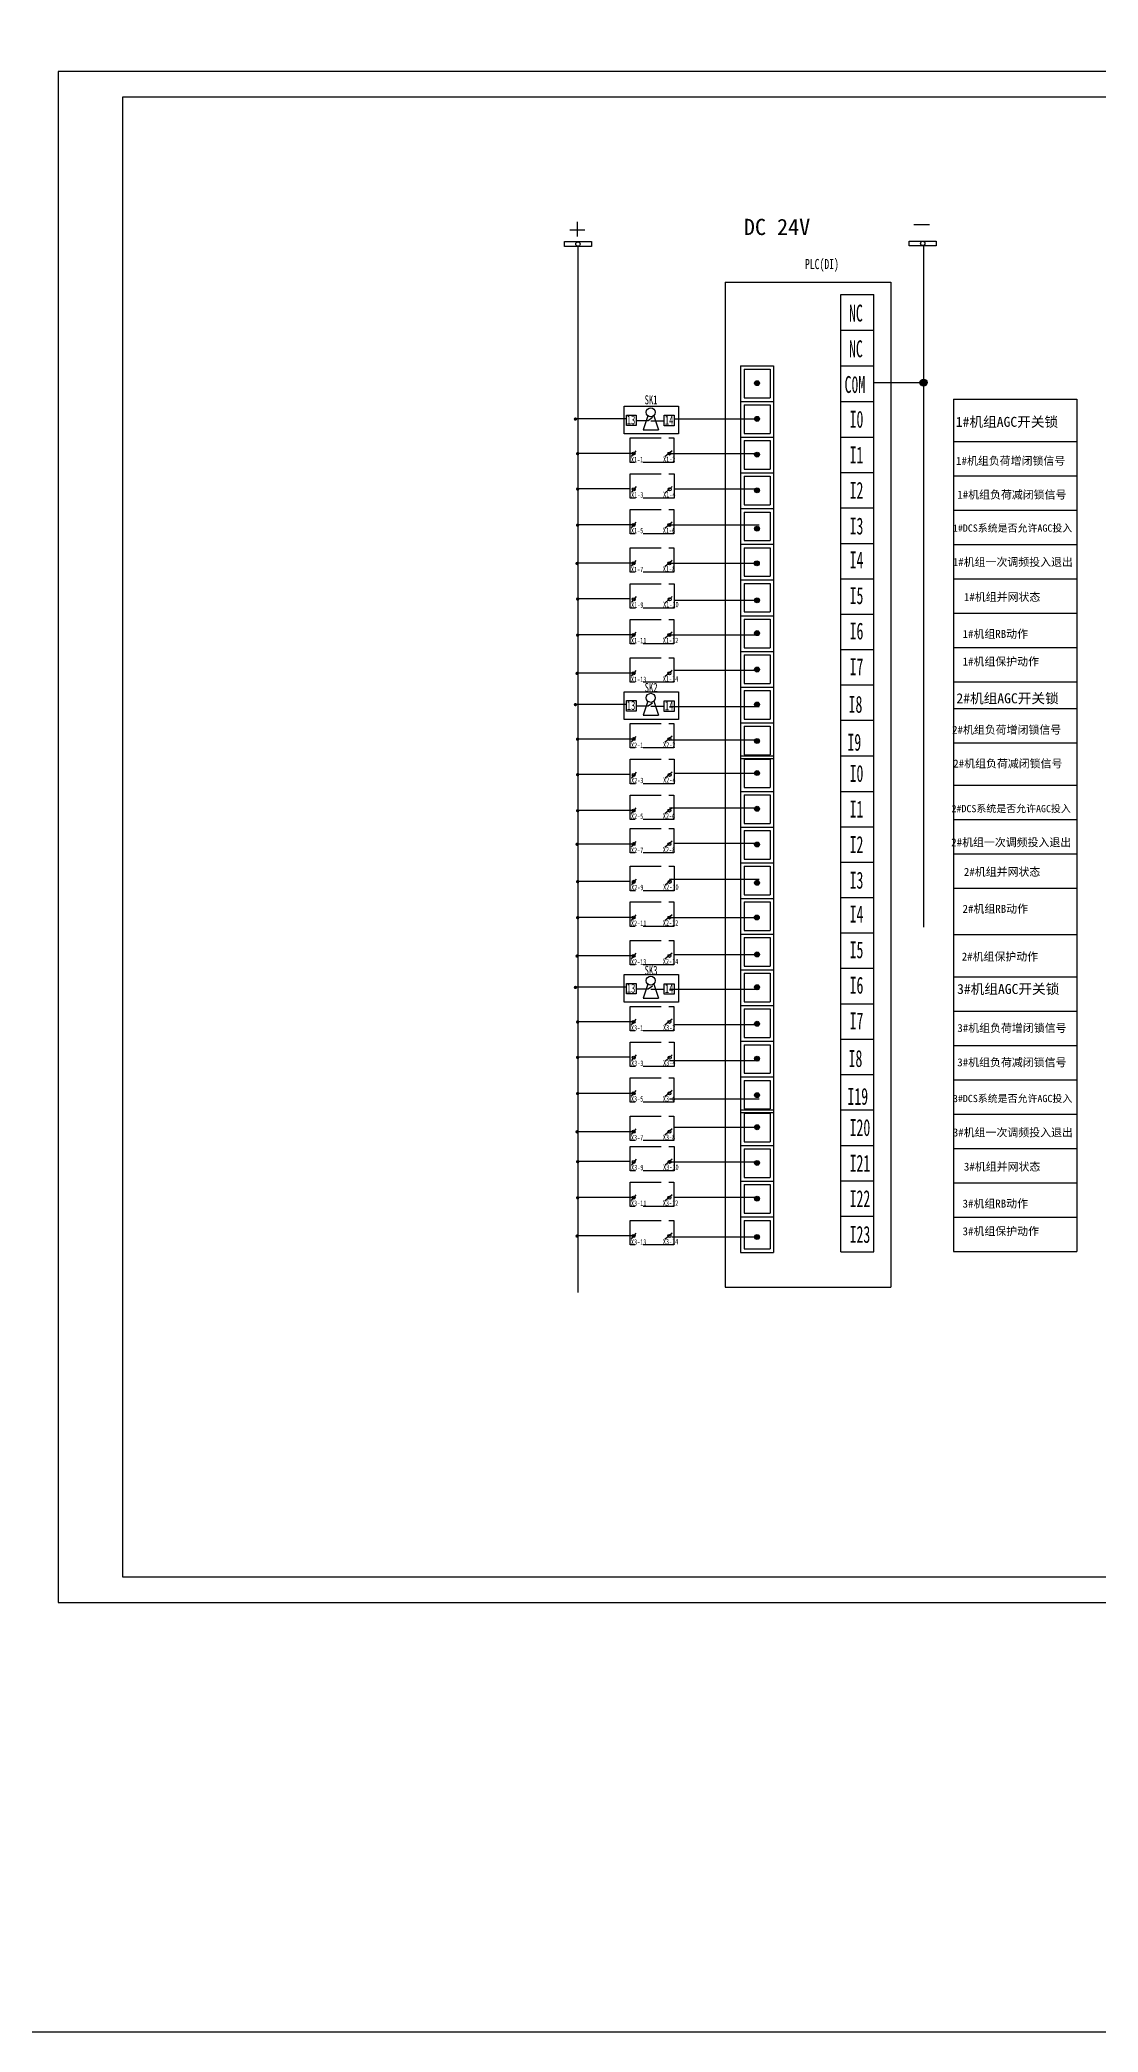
# Model space of a CAD drawing. Header units: millimetres. Extents: x -2527 to 7788, y -1442 to 1215.
# Drawn here: x 6003 to 6413, y -11 to 762 of the extents above; entities that cross this region are included whole.
import ezdxf

# ---------------------------------------------------------------- set-up
doc = ezdxf.new("R2010")
doc.units = ezdxf.units.MM
doc.header["$MEASUREMENT"] = 0
doc.linetypes.add('ACAD_ISO02W100', pattern=[15, 12, -3])
doc.styles.get("Standard").update_dxf_attribs({"font": '', "width": 0.7, "height": 6})
doc.styles.get('Standard').set_extended_font_data('SimSun')

msp = doc.modelspace()

# ---------------------------------------------------------------- hatches: boundary and pattern name
for points in [[(6282.03, 628.34, 1), (6280.13, 628.34, 1)], [(6347.02, 628.56, 1), (6344.31, 628.56, 1)], [(6209.96, 614.42, 1), (6211.3, 614.42, 1)], [(6282.03, 614.49, 1), (6280.13, 614.49, 1)], [(6210.8, 601.01, 1), (6212.15, 601.01, 1)], [(6282.03, 600.64, 1), (6280.13, 600.64, 1)], [(6210.81, 587.26, 1), (6212.16, 587.26, 1)], [(6282.03, 586.79, 1), (6280.13, 586.79, 1)], [(6210.81, 573.26, 1), (6212.16, 573.26, 1)], [(6282.03, 571.9, 1), (6280.13, 571.9, 1)], [(6210.6, 558.4, 1), (6211.95, 558.4, 1)], [(6281.94, 558.44, 1), (6280.04, 558.44, 1)], [(6210.81, 544.59, 1), (6212.16, 544.59, 1)], [(6282.03, 544.12, 1), (6280.13, 544.12, 1)], [(6210.81, 530.59, 1), (6212.16, 530.59, 1)], [(6282.03, 531.39, 1), (6280.13, 531.39, 1)], [(6282.03, 517.23, 1), (6280.13, 517.23, 1)], [(6282.03, 517.23, 1), (6280.13, 517.23, 1)], [(6282.03, 517.23, 1), (6280.13, 517.23, 1)], [(6210.6, 515.73, 1), (6211.95, 515.73, 1)], [(6209.96, 503.63, 1), (6211.3, 503.63, 1)], [(6282.03, 503.69, 1), (6280.13, 503.69, 1)], [(6210.8, 490.21, 1), (6212.15, 490.21, 1)], [(6282.03, 489.53, 1), (6280.13, 489.53, 1)], [(6282.03, 489.53, 1), (6280.13, 489.53, 1)], [(6282.03, 489.53, 1), (6280.13, 489.53, 1)], [(6210.81, 476.46, 1), (6212.16, 476.46, 1)], [(6282.03, 477.08, 1), (6280.13, 477.08, 1)], [(6282.03, 463.23, 1), (6280.13, 463.23, 1)], [(6210.81, 462.46, 1), (6212.16, 462.46, 1)], [(6210.6, 449.45, 1), (6211.95, 449.45, 1)], [(6282.03, 449.38, 1), (6280.13, 449.38, 1)], [(6210.81, 434.95, 1), (6212.16, 434.95, 1)], [(6282.03, 434.49, 1), (6280.13, 434.49, 1)], [(6210.81, 420.96, 1), (6212.16, 420.96, 1)], [(6281.94, 421.03, 1), (6280.04, 421.03, 1)], [(6210.6, 406.1, 1), (6211.95, 406.1, 1)], [(6282.03, 406.71, 1), (6280.13, 406.71, 1)], [(6209.96, 393.91, 1), (6211.3, 393.91, 1)], [(6282.03, 393.98, 1), (6280.13, 393.98, 1)], [(6210.8, 380.5, 1), (6212.15, 380.5, 1)], [(6282.03, 379.82, 1), (6280.13, 379.82, 1)], [(6282.03, 379.82, 1), (6280.13, 379.82, 1)], [(6282.03, 379.82, 1), (6280.13, 379.82, 1)], [(6210.81, 366.75, 1), (6212.16, 366.75, 1)], [(6282.03, 366.28, 1), (6280.13, 366.28, 1)], [(6210.81, 352.75, 1), (6212.16, 352.75, 1)], [(6282.03, 352.12, 1), (6280.13, 352.12, 1)], [(6282.03, 352.12, 1), (6280.13, 352.12, 1)], [(6282.03, 352.12, 1), (6280.13, 352.12, 1)], [(6282.03, 339.67, 1), (6280.13, 339.67, 1)], [(6210.6, 337.89, 1), (6211.95, 337.89, 1)], [(6210.81, 326.29, 1), (6212.16, 326.29, 1)], [(6282.03, 325.82, 1), (6280.13, 325.82, 1)], [(6210.81, 312.29, 1), (6212.16, 312.29, 1)], [(6282.03, 311.97, 1), (6280.13, 311.97, 1)], [(6210.6, 297.43, 1), (6211.95, 297.43, 1)], [(6282.03, 297.08, 1), (6280.13, 297.08, 1)]]:
    msp.add_hatch(color=256).paths.add_polyline_path(points)

# ---------------------------------------------------------------- linework, layer by layer
for p, q in [((6211.35, 690.92), (6211.35, 685.24)), ((6341.88, 689.93), (6348.01, 689.93)), ((6208.52, 687.9), (6214.3, 687.9)), ((6211.61, 681.36), (6211.61, 275.56)), ((6345.66, 681.58), (6345.66, 417.35)), ((6268.74, 667.6), (6332.93, 667.6)), ((6268.74, 667.6), (6268.74, 277.64)), ((6332.93, 667.6), (6332.93, 277.64)), ((6313.63, 291.38), (6313.63, 662.79)), ((6313.63, 662.79), (6326.33, 662.79)), ((6326.33, 291.38), (6326.33, 662.79)), ((6313.63, 648.94), (6326.33, 648.94)), ((6313.63, 648.94), (6326.33, 648.94)), ((6313.63, 648.94), (6326.33, 648.94)), ((6274.7, 635.09), (6287.4, 635.09)), ((6274.7, 635.09), (6274.7, 621.24)), ((6287.4, 635.09), (6287.4, 621.24)), ((6313.63, 635.09), (6326.33, 635.09)), ((6313.63, 635.09), (6326.33, 635.09)), ((6313.63, 635.09), (6326.33, 635.09)), ((6276.02, 633.76), (6286.18, 633.76)), ((6276.02, 633.76), (6276.02, 622.68)), ((6286.18, 633.76), (6286.18, 622.68)), ((6326.33, 628.56), (6345.66, 628.56)), ((6274.7, 621.24), (6287.4, 621.24)), ((6274.7, 621.24), (6274.7, 607.39)), ((6274.7, 621.24), (6287.4, 621.24)), ((6274.7, 621.24), (6287.4, 621.24)), ((6276.02, 622.68), (6286.18, 622.68)), ((6276.02, 619.91), (6286.18, 619.91)), ((6276.02, 619.91), (6276.02, 608.83)), ((6286.18, 619.91), (6286.18, 608.83)), ((6287.4, 621.24), (6287.4, 607.39)), ((6313.63, 621.24), (6326.33, 621.24)), ((6313.63, 621.24), (6326.33, 621.24)), ((6357.31, 622.18), (6357.31, 291.41)), ((6405.05, 622.18), (6405.05, 291.41)), ((6230.4, 614.49), (6210.65, 614.49)), ((6234.24, 613.93), (6238.84, 613.93)), ((6238.73, 615.73), (6236.9, 610.29)), ((6239.87, 613.79), (6245.06, 613.79)), ((6240.99, 615.73), (6242.82, 610.29)), ((6248.89, 614.49), (6281.08, 614.49)), ((6236.9, 610.29), (6242.82, 610.29)), ((6274.7, 607.39), (6287.4, 607.39)), ((6274.7, 607.39), (6287.4, 607.39)), ((6274.7, 607.39), (6274.7, 593.54)), ((6276.02, 608.83), (6286.18, 608.83)), ((6276.02, 606.06), (6286.18, 606.06)), ((6276.02, 606.06), (6276.02, 594.98)), ((6286.18, 606.06), (6286.18, 594.98)), ((6287.4, 607.39), (6287.4, 593.54)), ((6313.63, 607.39), (6326.33, 607.39)), ((6233.19, 601.05), (6211.51, 601.05)), ((6234.1, 602.13), (6232.29, 599.96)), ((6248.14, 602.16), (6245.31, 599.73)), ((6247.1, 601.05), (6281.94, 601.05)), ((6234.16, 588.26), (6232.36, 586.09)), ((6248.21, 588.29), (6245.38, 585.86)), ((6274.7, 593.54), (6287.4, 593.54)), ((6274.7, 593.54), (6287.4, 593.54)), ((6274.7, 593.54), (6274.7, 579.69)), ((6276.02, 594.98), (6286.18, 594.98)), ((6276.02, 592.21), (6286.18, 592.21)), ((6276.02, 592.21), (6276.02, 581.13)), ((6286.18, 592.21), (6286.18, 581.13)), ((6287.4, 593.54), (6287.4, 579.69)), ((6313.63, 593.66), (6326.33, 593.66)), ((6231.91, 587.33), (6211.51, 587.33)), ((6281.94, 587.18), (6248.92, 587.18)), ((6276.02, 581.13), (6286.18, 581.13)), ((6313.63, 579.93), (6326.33, 579.93)), ((6233.19, 573.33), (6211.51, 573.33)), ((6234.1, 574.41), (6232.29, 572.24)), ((6248.14, 574.44), (6245.31, 572.01)), ((6247.1, 573.33), (6281.94, 573.33)), ((6274.7, 579.69), (6287.4, 579.69)), ((6274.7, 579.69), (6287.4, 579.69)), ((6274.7, 579.69), (6274.7, 565.84)), ((6276.02, 578.36), (6276.02, 567.28)), ((6276.02, 578.36), (6286.18, 578.36)), ((6286.18, 578.36), (6286.18, 567.28)), ((6287.4, 579.69), (6287.4, 565.84)), ((6274.7, 565.84), (6274.7, 551.99)), ((6274.7, 565.84), (6287.4, 565.84)), ((6274.7, 565.84), (6287.4, 565.84)), ((6276.02, 567.28), (6286.18, 567.28)), ((6276.02, 564.51), (6276.02, 553.43)), ((6276.02, 564.51), (6286.18, 564.51)), ((6286.18, 564.51), (6286.18, 553.43)), ((6287.4, 565.84), (6287.4, 551.99)), ((6313.63, 566.2), (6326.33, 566.2)), ((6233.19, 558.46), (6211.51, 558.46)), ((6234.1, 559.53), (6232.29, 557.37)), ((6248.14, 559.57), (6245.31, 557.14)), ((6247.1, 558.46), (6281.94, 558.46)), ((6274.7, 551.99), (6287.4, 551.99)), ((6274.7, 551.99), (6287.4, 551.99)), ((6274.7, 551.99), (6274.7, 538.14)), ((6276.02, 553.43), (6286.18, 553.43)), ((6276.02, 550.66), (6286.18, 550.66)), ((6276.02, 550.66), (6276.02, 539.58)), ((6286.18, 550.66), (6286.18, 539.58)), ((6287.4, 551.99), (6287.4, 538.14)), ((6313.63, 552.47), (6326.33, 552.47)), ((6231.91, 544.66), (6211.51, 544.66)), ((6234.16, 545.58), (6232.36, 543.42)), ((6248.21, 545.62), (6245.38, 543.19)), ((6248.89, 544.12), (6281.08, 544.12)), ((6274.7, 538.14), (6287.4, 538.14)), ((6274.7, 538.14), (6287.4, 538.14)), ((6274.7, 538.14), (6274.7, 524.29)), ((6276.02, 539.58), (6286.18, 539.58)), ((6276.02, 536.81), (6286.18, 536.81)), ((6276.02, 536.81), (6276.02, 525.73)), ((6286.18, 536.81), (6286.18, 525.73)), ((6287.4, 538.14), (6287.4, 524.29)), ((6313.63, 538.74), (6326.33, 538.74)), ((6313.63, 538.74), (6326.33, 538.74)), ((6233.19, 530.66), (6211.51, 530.66)), ((6234.1, 531.73), (6232.29, 529.57)), ((6248.14, 531.77), (6245.31, 529.34)), ((6247.1, 530.68), (6281.94, 530.68)), ((6276.02, 525.73), (6286.18, 525.73)), ((6274.7, 524.29), (6287.4, 524.29)), ((6274.7, 524.29), (6287.4, 524.29)), ((6274.7, 524.29), (6274.7, 510.44)), ((6276.02, 522.96), (6286.18, 522.96)), ((6276.02, 522.96), (6276.02, 511.88)), ((6286.18, 522.96), (6286.18, 511.88)), ((6287.4, 524.29), (6287.4, 510.44)), ((6313.63, 525.01), (6326.33, 525.01)), ((6233.19, 515.79), (6211.51, 515.79)), ((6234.1, 516.86), (6232.29, 514.7)), ((6248.14, 516.89), (6245.31, 514.47)), ((6281.94, 516.81), (6248.92, 516.81)), ((6274.7, 510.44), (6287.4, 510.44)), ((6274.7, 510.44), (6287.4, 510.44)), ((6274.7, 510.44), (6287.4, 510.44)), ((6274.7, 510.44), (6287.4, 510.44)), ((6274.7, 510.44), (6274.7, 496.59)), ((6276.02, 511.88), (6286.18, 511.88)), ((6287.4, 510.44), (6287.4, 496.59)), ((6313.63, 511.28), (6326.33, 511.28)), ((6230.4, 503.69), (6210.65, 503.69)), ((6234.24, 503.13), (6238.84, 503.13)), ((6238.73, 504.93), (6236.9, 499.49)), ((6239.87, 502.99), (6245.06, 502.99)), ((6240.99, 504.93), (6242.82, 499.49)), ((6247.1, 502.96), (6281.94, 502.96)), ((6276.02, 509.11), (6286.18, 509.11)), ((6276.02, 509.11), (6276.02, 498.03)), ((6286.18, 509.11), (6286.18, 498.03)), ((6236.9, 499.49), (6242.82, 499.49)), ((6274.7, 496.59), (6287.4, 496.59)), ((6274.7, 496.59), (6287.4, 496.59)), ((6274.7, 496.59), (6274.7, 482.74)), ((6276.02, 498.03), (6286.18, 498.03)), ((6276.02, 495.26), (6286.18, 495.26)), ((6276.02, 495.26), (6276.02, 484.18)), ((6286.18, 495.26), (6286.18, 484.18)), ((6287.4, 496.59), (6287.4, 482.74)), ((6313.63, 497.55), (6326.33, 497.55)), ((6357.31, 502.19), (6405.05, 502.19)), ((6233.19, 490.26), (6211.51, 490.26)), ((6234.1, 491.33), (6232.29, 489.16)), ((6248.14, 491.36), (6245.31, 488.94)), ((6247.1, 489.94), (6281.94, 489.94)), ((6357.31, 488.86), (6405.05, 488.86)), ((6274.7, 483.83), (6287.4, 483.83)), ((6274.7, 483.83), (6274.7, 469.98)), ((6274.7, 483.83), (6287.4, 483.83)), ((6274.7, 483.83), (6287.4, 483.83)), ((6274.7, 482.74), (6287.4, 482.74)), ((6274.7, 482.74), (6287.4, 482.74)), ((6276.02, 484.18), (6286.18, 484.18)), ((6276.02, 482.5), (6286.18, 482.5)), ((6276.02, 482.5), (6276.02, 471.42)), ((6286.18, 482.5), (6286.18, 471.42)), ((6287.4, 483.83), (6287.4, 469.98)), ((6313.63, 483.83), (6326.33, 483.83)), ((6313.63, 483.83), (6326.33, 483.83)), ((6313.63, 483.83), (6326.33, 483.83)), ((6231.91, 476.53), (6211.51, 476.53)), ((6234.16, 477.46), (6232.36, 475.29)), ((6248.21, 477.49), (6245.38, 475.06)), ((6248.89, 477.08), (6281.08, 477.08)), ((6274.7, 469.98), (6287.4, 469.98)), ((6274.7, 469.98), (6287.4, 469.98)), ((6274.7, 469.98), (6274.7, 456.13)), ((6276.02, 471.42), (6286.18, 471.42)), ((6276.02, 468.65), (6286.18, 468.65)), ((6276.02, 468.65), (6276.02, 457.57)), ((6286.18, 468.65), (6286.18, 457.57)), ((6287.4, 469.98), (6287.4, 456.13)), ((6313.63, 469.98), (6326.33, 469.98)), ((6233.19, 462.53), (6211.51, 462.53)), ((6234.1, 463.61), (6232.29, 461.44)), ((6248.14, 463.64), (6245.31, 461.21)), ((6247.1, 463.64), (6281.94, 463.64)), ((6274.7, 456.13), (6287.4, 456.13)), ((6274.7, 456.13), (6287.4, 456.13)), ((6274.7, 456.13), (6274.7, 442.28)), ((6276.02, 457.57), (6286.18, 457.57)), ((6287.4, 456.13), (6287.4, 442.28)), ((6313.63, 456.25), (6326.33, 456.25)), ((6233.19, 449.51), (6211.51, 449.51)), ((6234.1, 450.58), (6232.29, 448.42)), ((6248.14, 450.61), (6245.31, 448.19)), ((6281.94, 449.77), (6248.92, 449.77)), ((6276.02, 454.8), (6286.18, 454.8)), ((6276.02, 454.8), (6276.02, 443.72)), ((6286.18, 454.8), (6286.18, 443.72)), ((6274.7, 442.28), (6287.4, 442.28)), ((6274.7, 442.28), (6287.4, 442.28)), ((6274.7, 442.28), (6274.7, 428.43)), ((6276.02, 443.72), (6286.18, 443.72)), ((6276.02, 440.95), (6276.02, 429.87)), ((6276.02, 440.95), (6286.18, 440.95)), ((6286.18, 440.95), (6286.18, 429.87)), ((6287.4, 442.28), (6287.4, 428.43)), ((6313.63, 442.52), (6326.33, 442.52)), ((6231.91, 435.03), (6211.51, 435.03)), ((6234.16, 435.95), (6232.36, 433.79)), ((6248.21, 435.98), (6245.38, 433.56)), ((6247.1, 435.92), (6281.94, 435.92)), ((6274.7, 428.43), (6274.7, 414.58)), ((6274.7, 428.43), (6287.4, 428.43)), ((6274.7, 428.43), (6287.4, 428.43)), ((6276.02, 429.87), (6286.18, 429.87)), ((6276.02, 427.1), (6276.02, 416.02)), ((6276.02, 427.1), (6286.18, 427.1)), ((6286.18, 427.1), (6286.18, 416.02)), ((6287.4, 428.43), (6287.4, 414.58)), ((6313.63, 428.79), (6326.33, 428.79)), ((6233.19, 421.03), (6211.51, 421.03)), ((6234.1, 422.1), (6232.29, 419.94)), ((6248.14, 422.13), (6245.31, 419.71)), ((6247.1, 421.05), (6281.94, 421.05)), ((6274.7, 414.58), (6287.4, 414.58)), ((6274.7, 414.58), (6287.4, 414.58)), ((6274.7, 414.58), (6274.7, 400.73)), ((6276.02, 416.02), (6286.18, 416.02)), ((6276.02, 413.25), (6286.18, 413.25)), ((6276.02, 413.25), (6276.02, 402.17)), ((6286.18, 413.25), (6286.18, 402.17)), ((6287.4, 414.58), (6287.4, 400.73)), ((6313.63, 415.06), (6326.33, 415.06)), ((6233.19, 406.16), (6211.51, 406.16)), ((6234.1, 407.23), (6232.29, 405.07)), ((6248.14, 407.26), (6245.31, 404.84)), ((6248.89, 406.71), (6281.08, 406.71)), ((6276.02, 402.17), (6286.18, 402.17)), ((6238.73, 395.22), (6236.9, 389.78)), ((6240.99, 395.22), (6242.82, 389.78)), ((6274.7, 400.73), (6287.4, 400.73)), ((6274.7, 400.73), (6287.4, 400.73)), ((6274.7, 400.73), (6274.7, 386.88)), ((6276.02, 399.4), (6286.18, 399.4)), ((6276.02, 399.4), (6276.02, 388.32)), ((6286.18, 399.4), (6286.18, 388.32)), ((6287.4, 400.73), (6287.4, 386.88)), ((6313.63, 401.33), (6326.33, 401.33)), ((6313.63, 401.33), (6326.33, 401.33)), ((6230.4, 393.98), (6210.65, 393.98)), ((6234.24, 393.42), (6238.84, 393.42)), ((6236.9, 389.78), (6242.82, 389.78)), ((6239.87, 393.28), (6245.06, 393.28)), ((6247.1, 393.27), (6281.94, 393.27)), ((6274.7, 386.88), (6287.4, 386.88)), ((6274.7, 386.88), (6287.4, 386.88)), ((6274.7, 386.88), (6274.7, 373.03)), ((6276.02, 388.32), (6286.18, 388.32)), ((6287.4, 386.88), (6287.4, 373.03)), ((6313.63, 387.6), (6326.33, 387.6)), ((6233.19, 380.54), (6211.51, 380.54)), ((6234.1, 381.62), (6232.29, 379.45)), ((6248.14, 381.65), (6245.31, 379.22)), ((6281.94, 379.4), (6248.92, 379.4)), ((6276.02, 385.55), (6286.18, 385.55)), ((6276.02, 385.55), (6276.02, 374.47)), ((6286.18, 385.55), (6286.18, 374.47)), ((6274.7, 373.03), (6287.4, 373.03)), ((6274.7, 373.03), (6287.4, 373.03)), ((6274.7, 373.03), (6287.4, 373.03)), ((6274.7, 373.03), (6287.4, 373.03)), ((6274.7, 373.03), (6274.7, 359.18)), ((6276.02, 374.47), (6286.18, 374.47)), ((6276.02, 371.7), (6286.18, 371.7)), ((6276.02, 371.7), (6276.02, 360.62)), ((6286.18, 371.7), (6286.18, 360.62)), ((6287.4, 373.03), (6287.4, 359.18)), ((6313.63, 373.87), (6326.33, 373.87)), ((6231.91, 366.82), (6211.51, 366.82)), ((6234.16, 367.75), (6232.36, 365.58)), ((6248.21, 367.78), (6245.38, 365.35)), ((6247.1, 365.55), (6281.94, 365.55)), ((6274.7, 359.18), (6287.4, 359.18)), ((6274.7, 359.18), (6287.4, 359.18)), ((6274.7, 359.18), (6274.7, 345.33)), ((6276.02, 360.62), (6286.18, 360.62)), ((6276.02, 357.85), (6286.18, 357.85)), ((6276.02, 357.85), (6276.02, 346.77)), ((6286.18, 357.85), (6286.18, 346.77)), ((6287.4, 359.18), (6287.4, 345.33)), ((6313.63, 360.14), (6326.33, 360.14)), ((6233.19, 352.82), (6211.51, 352.82)), ((6234.1, 353.9), (6232.29, 351.73)), ((6248.14, 353.93), (6245.31, 351.5)), ((6247.1, 350.68), (6281.94, 350.68)), ((6274.7, 346.41), (6287.4, 346.41)), ((6274.7, 346.41), (6274.7, 332.57)), ((6274.7, 346.41), (6287.4, 346.41)), ((6274.7, 346.41), (6287.4, 346.41)), ((6274.7, 345.33), (6287.4, 345.33)), ((6274.7, 345.33), (6287.4, 345.33)), ((6276.02, 346.77), (6286.18, 346.77)), ((6276.02, 345.09), (6286.18, 345.09)), ((6276.02, 345.09), (6276.02, 334.01)), ((6286.18, 345.09), (6286.18, 334.01)), ((6287.4, 346.41), (6287.4, 332.57)), ((6313.63, 346.41), (6326.33, 346.41)), ((6313.63, 346.41), (6326.33, 346.41)), ((6313.63, 346.41), (6326.33, 346.41)), ((6233.19, 337.95), (6211.51, 337.95)), ((6234.1, 339.02), (6232.29, 336.86)), ((6248.14, 339.06), (6245.31, 336.63)), ((6248.89, 339.67), (6281.08, 339.67)), ((6274.7, 332.57), (6287.4, 332.57)), ((6274.7, 332.57), (6287.4, 332.57)), ((6274.7, 332.57), (6274.7, 318.72)), ((6276.02, 334.01), (6286.18, 334.01)), ((6287.4, 332.57), (6287.4, 318.72)), ((6313.63, 332.57), (6326.33, 332.57)), ((6231.91, 326.36), (6211.51, 326.36)), ((6234.16, 327.29), (6232.36, 325.12)), ((6248.21, 327.32), (6245.38, 324.89)), ((6247.1, 326.23), (6281.94, 326.23)), ((6276.02, 331.24), (6286.18, 331.24)), ((6276.02, 331.24), (6276.02, 320.16)), ((6286.18, 331.24), (6286.18, 320.16)), ((6274.7, 318.72), (6287.4, 318.72)), ((6274.7, 318.72), (6287.4, 318.72)), ((6274.7, 318.72), (6274.7, 304.87)), ((6276.02, 320.16), (6286.18, 320.16)), ((6276.02, 317.39), (6286.18, 317.39)), ((6276.02, 317.39), (6276.02, 306.31)), ((6286.18, 317.39), (6286.18, 306.31)), ((6287.4, 318.72), (6287.4, 304.87)), ((6313.63, 318.84), (6326.33, 318.84)), ((6233.19, 312.36), (6211.51, 312.36)), ((6234.1, 313.44), (6232.29, 311.27)), ((6248.14, 313.47), (6245.31, 311.04)), ((6281.94, 312.36), (6248.92, 312.36)), ((6274.7, 304.87), (6287.4, 304.87)), ((6274.7, 304.87), (6287.4, 304.87)), ((6274.7, 304.87), (6274.7, 291.02)), ((6276.02, 306.31), (6286.18, 306.31)), ((6276.02, 303.54), (6276.02, 292.46)), ((6276.02, 303.54), (6286.18, 303.54)), ((6286.18, 303.54), (6286.18, 292.46)), ((6287.4, 304.87), (6287.4, 291.02)), ((6313.63, 305.11), (6326.33, 305.11)), ((6233.19, 297.49), (6211.51, 297.49)), ((6234.1, 298.56), (6232.29, 296.4)), ((6248.14, 298.59), (6245.31, 296.17)), ((6281.08, 297.08), (6248.06, 297.08)), ((6274.7, 291.02), (6287.4, 291.02)), ((6274.7, 291.02), (6287.4, 291.02)), ((6276.02, 292.46), (6286.18, 292.46)), ((6313.63, 291.38), (6326.33, 291.38)), ((6268.74, 277.64), (6332.93, 277.64))]:
    msp.add_line(p, q)
at = {"color": 0}
for p, q in [((6357.31, 622.18), (6405.05, 622.18)), ((6357.31, 605.76), (6405.05, 605.76)), ((6357.31, 592.43), (6405.05, 592.43)), ((6357.31, 579.09), (6405.05, 579.09)), ((6357.31, 565.76), (6405.05, 565.76)), ((6357.31, 552.43), (6405.05, 552.43)), ((6357.31, 539.1), (6405.05, 539.1)), ((6357.31, 525.77), (6405.05, 525.77)), ((6357.31, 512.43), (6405.05, 512.43)), ((6357.31, 472.44), (6405.05, 472.44)), ((6357.31, 459.11), (6405.05, 459.11)), ((6357.31, 445.77), (6405.05, 445.77)), ((6357.31, 432.44), (6405.05, 432.44)), ((6357.31, 414.48), (6405.05, 414.48)), ((6357.31, 398.06), (6405.05, 398.06)), ((6357.31, 384.73), (6405.05, 384.73)), ((6357.31, 371.4), (6405.05, 371.4)), ((6357.31, 358.07), (6405.05, 358.07)), ((6357.31, 344.74), (6405.05, 344.74)), ((6357.31, 331.41), (6405.05, 331.41)), ((6357.31, 318.07), (6405.05, 318.07)), ((6357.31, 304.74), (6405.05, 304.74)), ((6357.31, 291.41), (6405.05, 291.41))]:
    msp.add_line(p, q, dxfattribs=at)
at = {"lineweight": -3, "ltscale": 1000}
for p, q in [((6238.84, 613.93), (6240.54, 615.1)), ((6238.84, 503.13), (6240.54, 504.3)), ((6238.84, 393.42), (6240.54, 394.59))]:
    msp.add_line(p, q, dxfattribs=at)
at = {"color": 1, "lineweight": -3, "ltscale": 1000}
msp.add_lwpolyline([(-1782.65, 1215.38), (7788.08, 1215.38), (7788.08, -11.42), (-1782.65, -11.42)], close=True, dxfattribs=at)
for points in [[(6010, 155.29), (6850, 155.29), (6850, 749.29), (6010, 749.29)], [(6035, 165.29), (6840, 165.29), (6840, 739.29), (6035, 739.29)], [(6206.37, 683.3), (6216.82, 683.3), (6216.82, 681.36), (6206.37, 681.36)], [(6340.11, 683.51), (6350.55, 683.51), (6350.55, 681.58), (6340.11, 681.58)]]:
    msp.add_lwpolyline(points, close=True)
at = {"lineweight": -3, "ltscale": 1000}
for points in [[(6229.52, 619.43), (6250.59, 619.43), (6250.59, 608.68), (6229.52, 608.68)], [(6230.4, 615.99), (6234.24, 615.99), (6234.24, 611.94), (6230.4, 611.94)], [(6245.06, 615.88), (6248.89, 615.88), (6248.89, 611.83), (6245.06, 611.83)], [(6229.52, 508.63), (6250.59, 508.63), (6250.59, 497.88), (6229.52, 497.88)], [(6230.4, 505.19), (6234.24, 505.19), (6234.24, 501.14), (6230.4, 501.14)], [(6245.06, 505.08), (6248.89, 505.08), (6248.89, 501.03), (6245.06, 501.03)], [(6229.52, 398.92), (6250.59, 398.92), (6250.59, 388.17), (6229.52, 388.17)], [(6230.4, 395.48), (6234.24, 395.48), (6234.24, 391.43), (6230.4, 391.43)], [(6245.06, 395.37), (6248.89, 395.37), (6248.89, 391.32), (6245.06, 391.32)]]:
    msp.add_lwpolyline(points, close=True, dxfattribs=at)
at = {"linetype": 'ACAD_ISO02W100'}
for points in [[(6231.84, 607.08), (6248.85, 607.08), (6248.85, 597.62), (6231.84, 597.62)], [(6231.91, 593.21), (6248.92, 593.21), (6248.92, 583.75), (6231.91, 583.75)], [(6231.84, 579.36), (6248.85, 579.36), (6248.85, 569.9), (6231.84, 569.9)], [(6231.84, 564.49), (6248.85, 564.49), (6248.85, 555.03), (6231.84, 555.03)], [(6231.91, 550.54), (6248.92, 550.54), (6248.92, 541.08), (6231.91, 541.08)], [(6231.84, 536.69), (6248.85, 536.69), (6248.85, 527.23), (6231.84, 527.23)], [(6231.84, 521.82), (6248.85, 521.82), (6248.85, 512.36), (6231.84, 512.36)], [(6231.84, 496.28), (6248.85, 496.28), (6248.85, 486.82), (6231.84, 486.82)], [(6231.91, 482.41), (6248.92, 482.41), (6248.92, 472.95), (6231.91, 472.95)], [(6231.84, 468.56), (6248.85, 468.56), (6248.85, 459.1), (6231.84, 459.1)], [(6231.84, 455.53), (6248.85, 455.53), (6248.85, 446.07), (6231.84, 446.07)], [(6231.91, 440.91), (6248.92, 440.91), (6248.92, 431.45), (6231.91, 431.45)], [(6231.84, 427.06), (6248.85, 427.06), (6248.85, 417.6), (6231.84, 417.6)], [(6231.84, 412.18), (6248.85, 412.18), (6248.85, 402.72), (6231.84, 402.72)], [(6231.84, 386.57), (6248.85, 386.57), (6248.85, 377.11), (6231.84, 377.11)], [(6231.91, 372.7), (6248.92, 372.7), (6248.92, 363.24), (6231.91, 363.24)], [(6231.84, 358.85), (6248.85, 358.85), (6248.85, 349.39), (6231.84, 349.39)], [(6231.84, 343.98), (6248.85, 343.98), (6248.85, 334.52), (6231.84, 334.52)], [(6231.91, 332.24), (6248.92, 332.24), (6248.92, 322.78), (6231.91, 322.78)], [(6231.84, 318.39), (6248.85, 318.39), (6248.85, 308.93), (6231.84, 308.93)], [(6231.84, 303.52), (6248.85, 303.52), (6248.85, 294.06), (6231.84, 294.06)]]:
    msp.add_lwpolyline(points, close=True, dxfattribs=at)
for centre, radius in [((6211.58, 682.34), 0.836), ((6345.32, 682.55), 0.836), ((6281.08, 628.34), 0.95), ((6345.66, 628.56), 1.36), ((6239.86, 617.07), 1.75), ((6281.08, 614.49), 0.95), ((6233.19, 601.05), 0.584), ((6247.1, 601.05), 0.584), ((6281.08, 600.64), 0.95), ((6233.26, 587.18), 0.584), ((6247.16, 587.18), 0.584), ((6281.08, 586.79), 0.95), ((6233.19, 573.33), 0.584), ((6247.1, 573.33), 0.584), ((6281.08, 571.9), 0.95), ((6233.19, 558.46), 0.584), ((6247.1, 558.46), 0.584), ((6280.99, 558.44), 0.95), ((6233.26, 544.51), 0.584), ((6247.16, 544.51), 0.584), ((6281.08, 544.12), 0.95), ((6233.19, 530.66), 0.584), ((6247.1, 530.66), 0.584), ((6281.08, 531.39), 0.95), ((6281.08, 517.23), 0.95), ((6281.08, 517.23), 0.95), ((6281.08, 517.23), 0.95), ((6233.19, 515.79), 0.584), ((6247.1, 515.79), 0.584), ((6239.86, 506.27), 1.75), ((6281.08, 503.69), 0.95), ((6233.19, 490.26), 0.584), ((6247.1, 490.26), 0.584), ((6281.08, 489.53), 0.95), ((6281.08, 489.53), 0.95), ((6281.08, 489.53), 0.95), ((6233.26, 476.38), 0.584), ((6247.16, 476.38), 0.584), ((6281.08, 477.08), 0.95), ((6281.08, 463.23), 0.95), ((6233.19, 462.53), 0.584), ((6247.1, 462.53), 0.584), ((6233.19, 449.51), 0.584), ((6247.1, 449.51), 0.584), ((6281.08, 449.38), 0.95), ((6233.26, 434.88), 0.584), ((6247.16, 434.88), 0.584), ((6281.08, 434.49), 0.95), ((6233.19, 421.03), 0.584), ((6247.1, 421.03), 0.584), ((6280.99, 421.03), 0.95), ((6233.19, 406.16), 0.584), ((6247.1, 406.16), 0.584), ((6281.08, 406.71), 0.95), ((6239.86, 396.56), 1.75), ((6281.08, 393.98), 0.95), ((6233.19, 380.54), 0.584), ((6247.1, 380.54), 0.584), ((6281.08, 379.82), 0.95), ((6281.08, 379.82), 0.95), ((6281.08, 379.82), 0.95), ((6233.26, 366.67), 0.584), ((6247.16, 366.67), 0.584), ((6281.08, 366.28), 0.95), ((6233.19, 352.82), 0.584), ((6247.1, 352.82), 0.584), ((6281.08, 352.12), 0.95), ((6281.08, 352.12), 0.95), ((6281.08, 352.12), 0.95), ((6281.08, 339.67), 0.95), ((6233.19, 337.95), 0.584), ((6247.1, 337.95), 0.584), ((6233.26, 326.21), 0.584), ((6247.16, 326.21), 0.584), ((6281.08, 325.82), 0.95), ((6233.19, 312.36), 0.584), ((6247.1, 312.36), 0.584), ((6281.08, 311.97), 0.95), ((6233.19, 297.49), 0.584), ((6247.1, 297.49), 0.584), ((6281.08, 297.08), 0.95)]:
    msp.add_circle(centre, radius)

# ---------------------------------------------------------------- texts
msp.add_text('DC 24V ', height=6.3).set_placement((6275.97, 685.82))
for s, height, width, p in [('PLC(DI)', 3.951, 0.7, (6299.65, 672.6)), ('NC', 6.557, 0.6, (6316.74, 652.26)), ('NC', 6.557, 0.6, (6316.74, 638.41)), ('C0M', 6.557, 0.6, (6315.02, 624.56)), ('SK1', 3.5, 0.7, (6237.47, 620.15)), ('13', 3.528, 0.7, (6230.52, 612.36)), ('14', 3.528, 0.7, (6245.3, 612.26)), ('I0', 6.557, 0.6, (6316.97, 611.08)), ('I1', 6.557, 0.6, (6316.97, 597.23)), ('X1-1', 2.1, 0.7, (6232.16, 597.64)), ('X1-2', 2.1, 0.7, (6244.61, 597.78)), ('I2', 6.557, 0.6, (6316.97, 583.5)), ('X1-3', 2.1, 0.7, (6232.22, 583.96)), ('X1-4', 2.1, 0.7, (6244.64, 584.11)), ('X1-5', 2.1, 0.7, (6232.16, 570.11)), ('X1-6', 2.1, 0.7, (6244.53, 570.16)), ('I3', 6.557, 0.6, (6316.97, 569.65)), ('X1-7', 2.1, 0.7, (6232.16, 555.05)), ('X1-8', 2.1, 0.7, (6244.53, 555.25)), ('I4', 6.557, 0.6, (6316.97, 556.49)), ('I5', 6.557, 0.6, (6316.97, 542.64)), ('X1-9', 2.1, 0.7, (6232.22, 541.28)), ('X1-10', 2.1, 0.7, (6244.64, 541.44)), ('I6', 6.557, 0.6, (6316.97, 528.91)), ('X1-11', 2.1, 0.7, (6232.16, 527.43)), ('X1-12', 2.1, 0.7, (6244.53, 527.49)), ('I7', 6.557, 0.6, (6316.97, 515.06)), ('X1-13', 2.1, 0.7, (6232.16, 512.38)), ('SK2', 3.5, 0.7, (6237.5, 508.54)), ('X1-14', 2.1, 0.7, (6244.53, 512.57)), ('13', 3.528, 0.7, (6230.52, 501.56)), ('14', 3.528, 0.7, (6245.3, 501.46)), ('I8', 6.557, 0.6, (6316.57, 500.47)), ('X2-1', 2.1, 0.7, (6232.16, 486.84)), ('X2-2', 2.1, 0.7, (6244.61, 486.98)), ('I9', 6.557, 0.6, (6316.13, 485.77)), ('I0', 6.557, 0.6, (6316.97, 473.67)), ('X2-3', 2.1, 0.7, (6232.22, 473.16)), ('X2-4', 2.1, 0.7, (6244.64, 473.31)), ('I1', 6.557, 0.6, (6316.97, 459.82)), ('X2-5', 2.1, 0.7, (6232.16, 459.31)), ('X2-6', 2.1, 0.7, (6244.53, 459.36)), ('X2-8', 2.1, 0.7, (6244.53, 446.29)), ('I2', 6.557, 0.6, (6316.97, 446.09)), ('X2-7', 2.1, 0.7, (6232.16, 446.1)), ('X2-9', 2.1, 0.7, (6232.22, 431.65)), ('X2-10', 2.1, 0.7, (6244.64, 431.8)), ('I3', 6.557, 0.6, (6316.97, 432.24)), ('I4', 6.557, 0.6, (6316.97, 419.08)), ('X2-11', 2.1, 0.7, (6232.16, 417.8)), ('X2-12', 2.1, 0.7, (6244.53, 417.86)), ('I5', 6.557, 0.6, (6316.97, 405.23)), ('X2-13', 2.1, 0.7, (6232.16, 402.75)), ('SK3', 3.5, 0.7, (6237.47, 398.81)), ('X2-14', 2.1, 0.7, (6244.53, 402.94)), ('13', 3.528, 0.7, (6230.52, 391.85)), ('14', 3.528, 0.7, (6245.3, 391.75)), ('I6', 6.557, 0.6, (6316.97, 391.5)), ('X3-1', 2.1, 0.7, (6232.16, 377.13)), ('X3-2', 2.1, 0.7, (6244.61, 377.27)), ('I7', 6.557, 0.6, (6316.97, 377.65)), ('X3-3', 2.1, 0.7, (6232.22, 363.45)), ('X3-4', 2.1, 0.7, (6244.64, 363.6)), ('I8', 6.557, 0.6, (6316.57, 363.06)), ('X3-5', 2.1, 0.7, (6232.16, 349.6)), ('X3-6', 2.1, 0.7, (6244.53, 349.65)), ('I19', 6.557, 0.6, (6316.13, 348.36)), ('I20', 6.557, 0.6, (6316.97, 336.26)), ('X3-7', 2.1, 0.7, (6232.16, 334.54)), ('X3-8', 2.1, 0.7, (6244.53, 334.74)), ('X3-9', 2.1, 0.7, (6232.22, 322.99)), ('X3-10', 2.1, 0.7, (6244.64, 323.14)), ('I21', 6.557, 0.6, (6316.97, 322.41)), ('X3-11', 2.1, 0.7, (6232.16, 309.14)), ('X3-12', 2.1, 0.7, (6244.53, 309.19)), ('I22', 6.557, 0.6, (6316.97, 308.68)), ('X3-13', 2.1, 0.7, (6232.16, 294.08)), ('X3-14', 2.1, 0.7, (6244.53, 294.27)), ('I23', 6.557, 0.6, (6316.97, 294.83))]:
    msp.add_text(s, height=height, dxfattribs=dict(width=width)).set_placement(p)
at = {"color": 0}
for s, height, p in [('1#机组AGC开关锁', 3.881, (6358.18, 611.41)), ('1#机组负荷增闭锁信号', 3.1046, (6358.28, 596.65)), ('1#机组负荷减闭锁信号', 3.1046, (6358.74, 583.54)), ('1#DCS系统是否允许AGC投入', 2.8291, (6357.06, 570.72)), ('1#机组一次调频投入退出', 3.1046, (6357, 557.41)), ('1#机组并网状态', 3.105, (6361.31, 543.84)), ('1#机组RB动作', 3.105, (6360.79, 529.5)), ('1#机组保护动作', 3.105, (6360.8, 518.78)), ('2#机组AGC开关锁', 3.881, (6358.41, 504.15)), ('2#机组负荷增闭锁信号', 3.1046, (6356.72, 492.33)), ('2#机组负荷减闭锁信号', 3.1046, (6357.18, 479.21)), ('2#DCS系统是否允许AGC投入', 2.8291, (6356.52, 461.88)), ('2#机组一次调频投入退出', 3.1046, (6356.38, 448.65)), ('2#机组并网状态', 3.105, (6361.31, 437.19)), ('2#机组RB动作', 3.105, (6360.79, 422.85)), ('2#机组保护动作', 3.105, (6360.46, 404.31)), ('3#机组AGC开关锁', 3.881, (6358.66, 391.37)), ('3#机组负荷增闭锁信号', 3.1046, (6358.77, 376.61)), ('3#机组负荷减闭锁信号', 3.1046, (6358.74, 363.29)), ('3#DCS系统是否允许AGC投入', 2.8291, (6357.06, 349.41)), ('3#机组一次调频投入退出', 3.1046, (6357, 336.1)), ('3#机组并网状态', 3.105, (6361.31, 322.82)), ('3#机组RB动作', 3.105, (6360.79, 308.48)), ('3#机组保护动作', 3.105, (6360.8, 297.76))]:
    msp.add_text(s, height=height, dxfattribs=at).set_placement(p)

doc.saveas('drawing.dxf')
